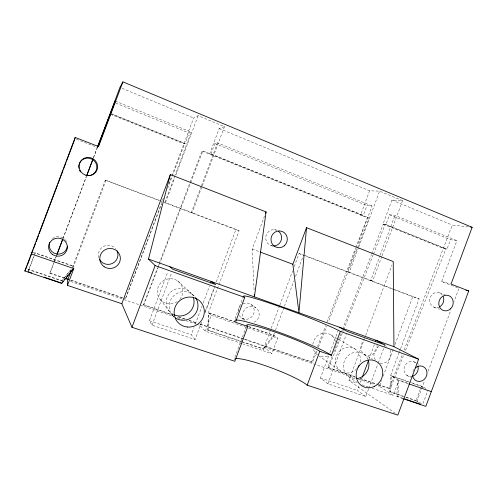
<?xml version="1.0" encoding="UTF-8"?>
<svg xmlns="http://www.w3.org/2000/svg" width="497" height="497" viewBox="0 0 497 497"><rect width="100%" height="100%" fill="white"/><g stroke="black" fill="none" stroke-linecap="round" stroke-linejoin="round"><path stroke-width="0.37" stroke-dasharray="2.48 1.86" d="M241.026 341.582L208.187 330.468L207.727 329.977L208.429 312.638L239.156 230.589L191.388 212.468L201.186 186.356M208.187 330.468L208.895 313.073L235.05 322.099M402.961 396.401L389.685 391.586L390.63 375.502L399.24 352.367M390.679 392.239L391.624 376.105L410.472 382.609M402.85 398.613L396.78 396.233L397.755 379.801L407.82 383.268M397.817 396.917L398.799 380.429L390.63 375.502L410.876 382.491M28.292 271.045L28.876 269.772L61.808 280.917L71.301 269.026M64.554 278.277L49.893 273.294L53.794 262.826M408.192 383.665L398.799 380.429L393.245 395.37L379.435 386.268L381.584 380.491M383.199 376.161L393.68 347.999M395.028 344.384L412.765 296.728L419.151 298.865L400.582 348.751M399.507 351.646L400.315 349.478M468.342 226.88L452.332 225.073L404.08 350.105M382.081 255.75L402.607 200.676L391.959 200.074L383.001 224.091L443.604 248.525L447.002 249.134L450.524 239.666L456.861 240.629L441.64 281.55L458.942 288.297L454.078 301.387M418.58 402.446L415.97 400.799L420.269 389.244M420.537 388.524L421.338 386.355L411.193 382.858M421.462 403.62L417.095 400.874L421.375 389.362M421.642 388.642L424.606 380.665M428.122 371.209L450.835 310.116M423.009 403.514L427.954 390.201M243.505 296.094L234.391 320.447A53.415 4.79 20.7 0 0 234.727 321.466M246.35 326.529L234.031 359.461A40.04 5.411 20.8 0 1 234.919 358.797M248.717 326.541L273.617 335.133L277.674 338.171L271.871 353.702L264.137 347.142L270.101 331.195M271.182 328.293L279.581 305.817M279.854 305.096L292.584 271.02M294.212 266.672L299.088 253.619L303.555 255.017L295.193 277.388M274.431 332.965L273.617 335.133L263.012 348.695L243.375 342.048M275.506 330.076L284.135 306.984M284.408 306.264L293.845 280.998M402.607 200.676L379.602 191.121L369.6 190.817L360.555 215.046L363.295 215.356L366.941 205.572L372.06 205.982L357.237 245.698M304.996 255.564L347.54 271.697L356.163 248.587M347.54 271.697L349.323 272.275L358.517 247.636M358.784 246.916L379.602 191.121M368.494 389.226L365.792 396.488L327.89 383.846L320.428 378.018L328.821 355.51A12.065 11.282 -60.5 0 1 320.062 356.225M329.902 352.609L339.109 327.927M383.001 224.091L385.921 224.489L389.536 214.785L394.991 215.35L456.861 240.629M327.89 383.846L346.316 334.425M392.4 288.714L370.706 280.488L379.882 255.88M380.149 255.16L394.991 215.35M370.706 280.488L372.626 281.116L381.808 256.477M395.308 413.349L348.925 380.41L363.512 341.259M363.785 340.538L364.593 338.364M365.674 335.463L391.878 265.143M365.792 396.488L357.355 390.381L358.977 386.026M360.331 382.392L361.953 378.037M368.985 359.151L374.396 344.626M368.768 388.499L377.962 363.798M378.236 363.071L384.728 345.639M202.254 185.934L224.489 126.66L198.123 115.708L193.681 117.982L168.868 183.61M110.651 114.279L183.971 143.844L185.126 143.465L189.046 133.016L191.252 132.115L175.199 174.869M174.925 175.59L164.861 202.403L192.221 212.673L201.981 186.655M165.513 202.546L174.751 177.938M175.839 175.043L198.123 115.708M224.489 126.66L219.189 128.543L209.579 154.169L210.97 153.896L363.295 215.356M210.97 153.896L214.853 143.54L217.512 142.844L372.06 205.982M201.614 322.199L195.11 339.557L151.983 325.168L149.435 320.758L167.837 271.716M201.459 185.636L217.512 142.844M151.983 325.168L171.558 272.977M195.11 339.557L191.302 334.779L193.998 327.579M195.346 323.976L202.093 305.972M203.174 303.089L209.647 285.806M241.877 343.57L205.298 331.213L199.98 325.373L200.527 323.92M205.143 311.594L214.108 287.657M216.282 281.855L235.845 229.633L239.156 230.589M205.131 312.799L215.425 285.321M205.298 331.213L211.262 315.297L208.429 312.638L234.801 321.739M254.079 289.931L252.172 249.034L264.733 215.474M28 271.685L33.871 256.104M28.876 269.772L34.057 256.036M34.324 255.309L35.144 253.141L73.686 266.435M54.067 262.099L56.807 254.837M62.827 238.864L86.379 176.429M93.498 157.549L97.331 147.385M49.893 273.294L53.732 263.13M54.005 262.404L55.925 257.322M56.198 256.595L57.025 254.414M63.051 238.436L86.354 176.708M93.486 157.829L97.598 146.932M72.438 267.442L105.296 180.125L163.407 201.85M106.047 180.094L73.668 266.137L71.773 268.448M163.376 198.067L125.393 298.945L161.55 204.286M173.055 315.141L143.478 304.767L157.543 267.802M157.816 267.075L158.922 264.174M159.195 263.447L201.944 151.088L202.826 150.889L369.184 217.997L328.287 322.019M167.626 188.394L184.735 143.59L110.21 113.527M143.72 305.17L190.339 183.48M190.618 182.759L202.826 150.889M316.931 350.913L312.383 362.475L311.638 361.915L316.111 350.329M317.515 346.707L325.628 325.703M327.026 322.081L355.579 248.196M355.858 247.475L367.333 217.773L369.184 217.997M355.722 377.198L327.796 367.413L332.555 355.113M333.68 352.218L342.352 329.797M342.632 329.07L371.464 254.563M371.744 253.843L383.224 224.184M403.384 355.715L390.176 388.902L389.219 388.287L402.396 354.423M318.347 347.304L326.585 326.355M328.592 367.979L343.377 330.474M343.657 329.753L373.222 254.737M373.508 254.017L385.163 224.445L445.865 248.929L405.39 350.665M34.653 254.172L35.144 253.141M241.753 341.83L263.646 349.242L274.282 335.63L248.854 326.858M61.808 280.917L71.307 269.331M274.518 229.657L276.593 230.142M191.388 212.468L192.221 212.673M441.64 281.55L450.319 283.88M439.441 292.826L445.194 294.547M270.784 245.512L272.822 246.158M149.435 320.758L191.302 334.779M320.428 378.018L357.355 390.381M348.925 380.41L356.921 383.106M362.002 384.827L368.544 387.033M372.172 388.256L393.245 395.37M70.475 281.426L173.639 316.434M177.299 317.676L182.424 319.416M186.083 320.658L196.321 324.131M197.054 324.379L199.98 325.373M264.137 347.142L355.2 378.043M358.138 379.043L374.297 384.523M377.968 385.771L379.435 386.268M27.565 268.97L61.833 280.575M207.727 329.977L242.648 341.799M389.685 391.586L417.095 400.874M405.856 397.376L415.97 400.799M242.611 343.818L271.871 353.702M396.78 396.233L403.39 398.47M49.961 272.99L64.573 277.953M71.146 280.19L124.48 298.312M143.478 304.767L173.583 314.999M178.721 316.751L185.331 318.993M189.003 320.242L197.079 322.988M200.018 323.988L311.638 361.915M327.796 367.413L355.585 376.856M359.971 378.347L377.521 384.311M378.254 384.56L389.219 388.287M70.419 280.271L125.393 298.945M178.187 316.881L184.785 319.124M189.189 320.621L197.253 323.361M200.185 324.355L243.449 339.053M244.182 339.302L312.383 362.475M360.12 378.689L375.515 383.92M378.447 384.92L390.176 388.902M434.067 307.27L439.733 309.221M33.082 252.134L73.668 266.137L73.798 268.56M411.597 382.74L422.444 386.486L426.88 389.052M211.262 315.297L247.748 327.865M248.481 328.119L277.674 338.171M252.172 249.034L259.44 251.755M349.323 272.275L372.626 281.116M393.121 288.993L419.151 298.865M105.296 180.125L159.686 200.757M164.041 202.403L235.845 229.633M299.088 253.619L393.941 289.589M394.661 289.863L412.765 296.728M76.432 139.241L97.741 147.547M111.788 113.869L185.126 143.465M385.921 224.489L447.002 249.134M201.944 151.088L367.333 217.773M115.242 101.065L191.252 132.115M115.826 103.146L189.046 133.016M214.853 143.54L366.941 205.572M389.536 214.785L450.524 239.666M122.076 88.336L193.681 117.982M219.189 128.543L369.6 190.817M391.959 200.074L452.332 225.073M413.815 361.735L415.821 362.785M416.492 363.133L419.462 364.692M406.807 375.359L410.746 377.621M421.338 386.355L424.649 388.281M331.089 335.015L355.436 349.261M363.86 354.187L372.7 359.225M250.942 304.431L255.837 307.73M318.683 355.759L340.569 371.023M348.577 376.608L357.206 382.628M241.492 317.95L244.978 320.702M263.012 348.695L263.646 349.242M177.559 280.867L190.935 293.081M192.022 294.094L195.333 297.119M160.264 299.585L169.303 311.29M172.459 315.371L173.857 317.179M98.779 257.757A9.816 9.555 -4.3 0 1 115.695 248.711M312.824 344.266A12.065 11.282 -60.5 0 1 323.665 333.114A12.065 11.282 -60.5 0 1 335.444 341.774M317.434 354.889A12.065 11.282 -60.5 0 1 313.203 348.875M390.263 350.348A9.114 8.362 -64.1 0 1 388.511 360.232A9.114 8.362 -64.1 0 1 379.273 362.94M375.31 359.816A9.114 8.362 -64.1 0 1 379.112 346.384M384.212 345.514A9.114 8.362 -64.1 0 1 386.952 346.49M177.174 301.654A12.866 12.555 -32.5 0 1 157.462 293.466A12.866 12.555 -32.5 0 1 173.702 279.084A12.866 12.555 -32.5 0 1 179.678 299.436M412.982 371.327A7.921 7.157 -64.6 0 1 413.926 369.482M272.81 245.978A8.213 7.946 -75 0 1 265.907 236.013A8.213 7.946 -75 0 1 276.537 230.136M52.427 238.603A9.132 8.766 2.9 0 1 64.902 239.299M65.293 239.728A9.132 8.766 2.9 0 1 66.573 241.654M412.1 376.384A7.728 7.001 -64.5 0 1 404.191 367.606A7.728 7.001 -64.5 0 1 415.43 362.586M439.478 306.91A7.71 7.001 -71.9 0 1 430.477 303.971A7.71 7.001 -71.9 0 1 432.924 293.851A7.71 7.001 -71.9 0 1 442.349 295.044M244.574 320.18A8.468 8.126 -54.4 0 1 246.344 307.935A8.468 8.126 -54.4 0 1 258.173 310.321A8.468 8.126 -54.4 0 1 254.334 322.149M242.946 303.866A8.244 7.927 -54 0 1 253.451 307.382A8.244 7.927 -54 0 1 249.898 318.26A8.244 7.927 -54 0 1 239.175 315.396M238.181 312.06A8.244 7.927 -54 0 1 240.623 305.531M356.666 368.755A13.189 12.208 -61.1 0 1 336.45 365.823A13.189 12.208 -61.1 0 1 347.881 347.179A13.189 12.208 -61.1 0 1 359.517 364.102M354.734 378.695A13.574 12.524 -61.3 0 1 343.421 367.059A13.574 12.524 -61.3 0 1 353.255 352.621A13.574 12.524 -61.3 0 1 367.929 359.312M173.484 316.446A14.581 14.152 -37.5 0 1 173.838 295.64A14.581 14.152 -37.5 0 1 194.749 296.572M173.229 314.427A14.14 13.742 -36.4 0 1 170.633 292.155A14.14 13.742 -36.4 0 1 192.848 296.1M377.074 345.235A8.722 8.045 -64 0 1 366.252 355.256A8.722 8.045 -64 0 1 363.382 341.091"/><path stroke-width="0.75" d="M254.296 294.566L254.408 296.877L266.069 211.908L170.334 174.559L148.485 259.086L155.132 265.572L244.748 297.411A53.396 3.063 20.6 0 1 279.159 306.444A53.396 3.063 20.6 0 1 340.352 331.387L331.437 355.293L319.813 351.286A40.021 3.585 20.7 0 0 274.033 331.698A40.021 3.585 20.7 0 0 247.854 326.461L234.832 361.269L131.972 327.281L121.821 303.735L67.462 285.384L67.549 280.432L71.077 271.051M403.564 398.855L425.83 406.372L468.714 290.969L451.046 284.073L472.15 227.309L122.914 81.875L98.561 146.559L75.177 137.439L24.85 271.002L61.622 283.414L63.1 281.271M306.525 227.688L298.945 312.768L292.857 264.261L306.525 227.688L393.226 261.515L393.953 346.67L418.611 359.194L397.811 415.125L307.171 385.175A40.04 5.411 20.8 0 0 271.486 367.886A40.04 5.411 20.8 0 0 235.771 358.629M75.01 138.688L75.177 137.439M244.748 297.411L235.472 322.193L247.854 326.461M307.171 385.175L319.813 351.286M362.226 377.31L368.445 360.605M375.477 341.725L376.018 340.271L384.995 344.912L347.403 331.518L339.376 327.2M121.821 303.735L170.334 174.559M131.972 327.281L155.132 265.572M210.728 282.923L211.262 281.482L215.698 284.595L172.919 269.355L169.732 266.665M265.535 213.337L266.069 211.908M27.192 265.591L24.85 271.002M27.739 264.149L30.18 257.657M30.727 256.216L32.088 252.606M33.175 249.705L31.286 253.924L73.798 268.56L67.462 285.384M33.728 248.258L35.641 243.176M36.188 241.728L38.648 235.193M39.195 233.745L57.515 185.126M58.062 183.679L62.982 170.614M63.529 169.166L65.989 162.637M66.536 161.183L74.736 139.415M57.08 254.11L62.827 238.864M86.652 175.702L92.951 159.003M97.605 146.658L115.242 101.065L98.015 146.82M57.025 254.414L62.777 239.163M86.633 175.981L92.939 159.276M97.598 146.932L119.926 87.447L122.914 81.875M64.56 279.494L65.529 278.314M66.499 277.127L67.959 275.35M68.928 274.17L73.295 268.84M61.622 283.414L73.798 268.56M470.628 227.141L472.15 227.309M465.925 290.205L468.714 290.969M28 271.685L31.659 272.921M44.09 277.121L60.914 282.799M404.856 398.961L420.282 404.173M66.033 278.45L68.226 279.196M65.287 278.525L68.219 279.525M408.913 383.914L431.315 391.624M340.352 331.387L418.611 359.194M148.485 259.086L393.953 346.67M260.167 252.022L292.857 264.261M278.357 231.136A8.213 7.946 -75 0 1 273.499 246.009M117.056 250.817A9.816 9.555 -4.3 0 1 112.558 263.367A9.816 9.555 -4.3 0 1 99.537 259.477M415.275 367.929A7.921 7.157 -64.6 0 1 426.202 369.532A7.921 7.157 -64.6 0 1 421.978 380.895A7.921 7.157 -64.6 0 1 412.51 375.365M79.334 163.681A9.095 8.778 24.3 0 1 89.969 158.4A9.095 8.778 24.3 0 1 96.791 168.29A9.095 8.778 24.3 0 1 87.652 175.745M87.062 175.702A9.095 8.778 24.3 0 1 85.894 175.497M80.551 171.974A9.095 8.778 24.3 0 1 79.644 170.459M78.93 168.234A9.095 8.778 24.3 0 1 79.098 164.408M67.399 246.114A9.132 8.766 2.9 0 1 56.347 253.886A9.132 8.766 2.9 0 1 49.712 242.319M443.268 296.709A7.71 7.001 -71.9 0 1 439.478 306.91M368.171 359.94A13.574 12.524 -61.3 0 1 356.734 378.627M358.983 365.363A13.189 12.208 -61.1 0 1 357.946 367.146M195.638 297.753A14.581 14.152 -37.5 0 1 193.575 315.949A14.581 14.152 -37.5 0 1 175.23 317.838M193.376 297.436A14.14 13.742 -36.4 0 1 189.264 312.371A14.14 13.742 -36.4 0 1 173.882 314.75M235.137 320.062A53.415 4.79 20.7 0 1 280.283 332.766A53.415 4.79 20.7 0 1 331.437 355.293M417.902 366.096A7.728 7.001 -64.5 0 1 412.1 376.384M284.241 245.804A8.43 8.138 -74.8 0 0 282.122 231.434A8.43 8.138 -74.8 0 0 271.076 240.734A8.43 8.138 -74.8 0 0 284.241 245.804M104.14 266.703A10.3 10.027 -5.8 0 0 120.324 259.335A10.3 10.027 -5.8 0 0 105.755 249.395A10.3 10.027 -5.8 0 0 104.14 266.703M450.412 308.954A7.902 7.151 -71.9 0 0 448.785 295.628A7.902 7.151 -71.9 0 0 438.845 304.499A7.902 7.151 -71.9 0 0 450.412 308.954M79.936 170.117A9.356 9.033 24.5 0 0 95.983 171.894A9.356 9.033 24.5 0 0 89.168 157.462A9.356 9.033 24.5 0 0 79.936 170.117M374.626 386.281A14.208 13.028 -61.5 0 0 377.478 362.158A14.208 13.028 -61.5 0 0 356.25 373.148A14.208 13.028 -61.5 0 0 374.626 386.281M187.692 327.051A15.301 14.823 -39.2 0 0 203.012 305.5A15.301 14.823 -39.2 0 0 176.975 303.667A15.301 14.823 -39.2 0 0 187.692 327.051M52.614 254.545A9.4 9.014 2.5 0 0 67.35 247.966A9.4 9.014 2.5 0 0 53.999 238.989A9.4 9.014 2.5 0 0 52.614 254.545"/></g></svg>
